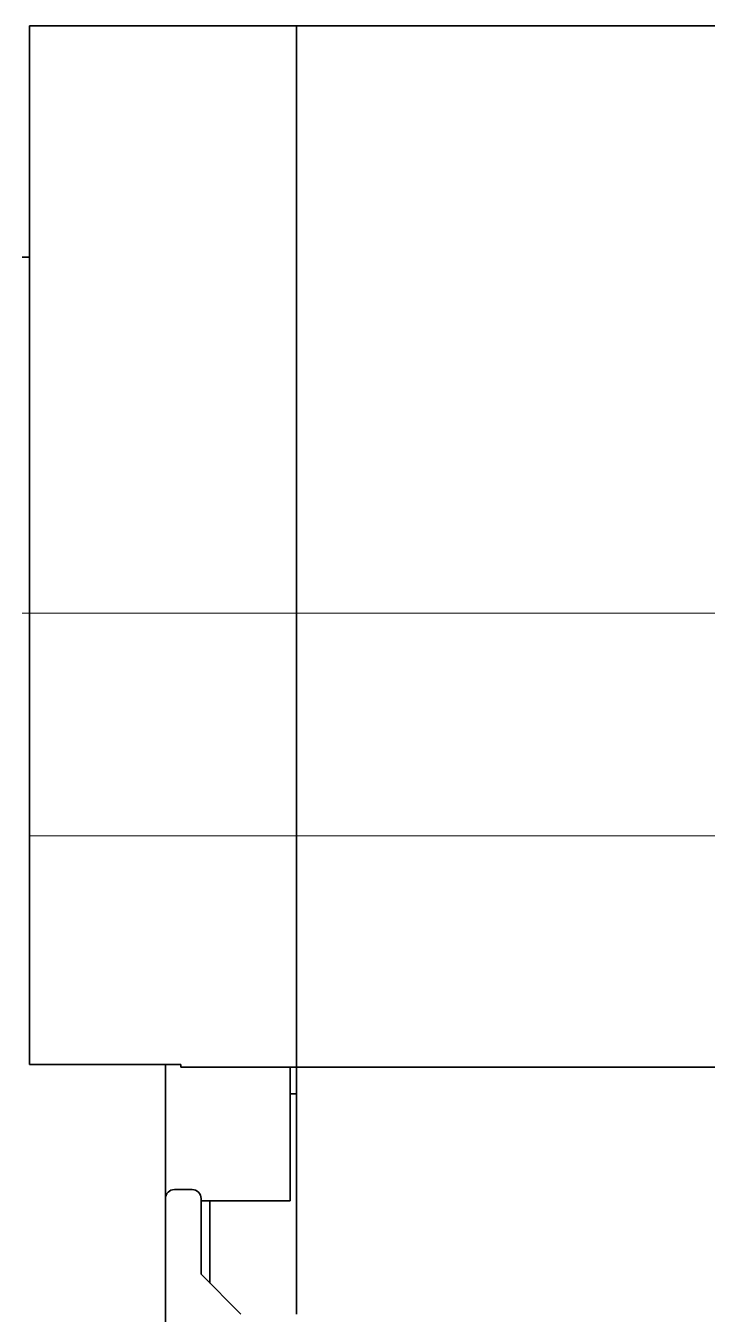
# Model space of a CAD drawing. Extents: x 377 to 822, y 181 to 641.
# Drawn here: x 588.76 to 592.59, y 431.06 to 438.3 of the extents above; entities that cross this region are included whole.
import ezdxf

# ---------------------------------------------------------------- set-up
doc = ezdxf.new("R2010")
doc.units = 0

msp = doc.modelspace()

# ---------------------------------------------------------------- linework, layer by layer
at = {"color": 7, "lineweight": 35, "ltscale": 0.0375}
msp.add_line((590.2828, 438.3), (588.7828, 438.3), dxfattribs=at)
at = {"color": 7, "lineweight": 35, "ltscale": 0.0825}
for p, q in [((588.7828, 438.3), (588.7828, 435)), ((590.2828, 438.3), (590.2828, 435)), ((590.2828, 438.3), (590.2828, 435))]:
    msp.add_line(p, q, dxfattribs=at)
at = {"color": 7, "lineweight": 35, "ltscale": 0.060001}
msp.add_line((590.2828, 438.3), (592.6828, 438.3), dxfattribs=at)
at = {"color": 7, "lineweight": 35, "ltscale": 0.001021}
msp.add_line((588.7419, 437), (588.7828, 437), dxfattribs=at)
at = {"color": 7, "lineweight": 13, "ltscale": 0.001021}
msp.add_line((588.7419, 435), (588.7828, 435), dxfattribs=at)
at = {"color": 7, "lineweight": 13, "ltscale": 0.0375}
for p, q in [((590.2828, 435), (588.7828, 435)), ((590.2828, 433.75), (588.7828, 433.75))]:
    msp.add_line(p, q, dxfattribs=at)
at = {"color": 7, "lineweight": 35, "ltscale": 0.03125}
for p, q in [((588.7828, 433.75), (588.7828, 435)), ((590.2828, 435), (590.2828, 433.75)), ((590.2828, 433.75), (590.2828, 435))]:
    msp.add_line(p, q, dxfattribs=at)
at = {"color": 7, "lineweight": 13, "ltscale": 0.060001}
for p, q in [((590.2828, 435), (592.6828, 435)), ((590.2828, 433.75), (592.6828, 433.75))]:
    msp.add_line(p, q, dxfattribs=at)
at = {"color": 7, "lineweight": 35, "ltscale": 0.032113}
msp.add_line((588.7828, 433.75), (588.7828, 432.4655), dxfattribs=at)
at = {"color": 7, "lineweight": 35, "ltscale": 0.0325}
for p, q in [((590.2828, 432.45), (590.2828, 433.75)), ((590.2828, 433.75), (590.2828, 432.45))]:
    msp.add_line(p, q, dxfattribs=at)
at = {"color": 7, "lineweight": 35, "ltscale": 0.021251}
msp.add_line((589.6328, 432.4655), (588.7828, 432.4655), dxfattribs=at)
at = {"color": 7, "lineweight": 35, "ltscale": 0.439137}
msp.add_line((589.5469, 432.4655), (589.5469, 414.9), dxfattribs=at)
at = {"color": 7, "lineweight": 35, "ltscale": 0.00038681}
msp.add_line((589.6328, 432.4655), (589.6328, 432.45), dxfattribs=at)
at = {"color": 7, "lineweight": 35, "ltscale": 0.016249}
msp.add_line((590.2828, 432.45), (589.6328, 432.45), dxfattribs=at)
at = {"color": 7, "lineweight": 35, "ltscale": 0.01875}
msp.add_line((590.2469, 431.7), (590.2469, 432.45), dxfattribs=at)
msp.add_line((590.2469, 431.7), (590.2469, 432.45), dxfattribs=at)
at = {"color": 7, "lineweight": 35, "ltscale": 0.034689}
msp.add_line((590.2828, 431.0624), (590.2828, 432.45), dxfattribs=at)
at = {"color": 7, "lineweight": 35, "ltscale": 0.115001}
msp.add_line((590.2828, 432.45), (594.8828, 432.45), dxfattribs=at)
at = {"color": 7, "lineweight": 35, "ltscale": 0.000895691}
msp.add_line((590.2828, 432.3), (590.2469, 432.3), dxfattribs=at)
msp.add_line((590.2828, 432.3), (590.2469, 432.3), dxfattribs=at)
at = {"color": 7, "lineweight": 35, "ltscale": 0.000897217}
msp.add_line((590.2828, 432.3), (590.2469, 432.3), dxfattribs=at)
at = {"color": 7, "lineweight": 35, "ltscale": 0.030939}
msp.add_line((590.2828, 431.0625), (590.2828, 432.3), dxfattribs=at)
at = {"color": 7, "lineweight": 35, "ltscale": 0.002501}
msp.add_line((589.5969, 431.7625), (589.697, 431.7625), dxfattribs=at)
at = {"color": 7, "lineweight": 35, "ltscale": 0.010643}
msp.add_line((589.7469, 431.7124), (589.7469, 431.2867), dxfattribs=at)
at = {"color": 7, "lineweight": 35, "ltscale": 0.0125}
msp.add_line((589.7469, 431.7), (590.2469, 431.7), dxfattribs=at)
msp.add_line((589.7469, 431.7), (590.2469, 431.7), dxfattribs=at)
at = {"color": 7, "lineweight": 35, "ltscale": 0.00125}
msp.add_line((589.7469, 431.7), (589.7969, 431.7), dxfattribs=at)
at = {"color": 7, "lineweight": 35, "ltscale": 0.011582}
msp.add_line((589.7969, 431.2367), (589.7969, 431.7), dxfattribs=at)
msp.add_line((589.7969, 431.2367), (589.7969, 431.7), dxfattribs=at)
at = {"color": 7, "lineweight": 35, "ltscale": 0.01125}
msp.add_line((589.7969, 431.7), (590.2469, 431.7), dxfattribs=at)
at = {"color": 7, "lineweight": 35, "ltscale": 0.007929}
msp.add_line((589.7469, 431.2867), (589.9712, 431.0624), dxfattribs=at)
at = {"color": 7, "lineweight": 35}
for centre, start, end in [((589.5969, 431.7124), 90, 180.00001), ((589.697, 431.7124), 0, 90)]:
    msp.add_arc(centre, 0.05, start, end, dxfattribs=at)

doc.saveas('drawing.dxf')
